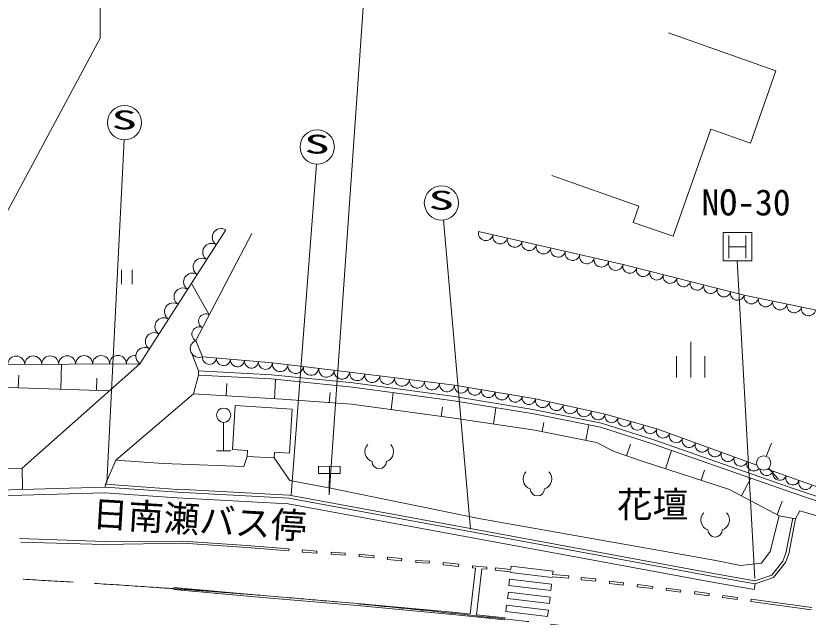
# Model space of a CAD drawing. Units: millimetres, scale not verified. Extents: x 40000 to 680000, y 20000 to 380000.
# Drawn here: x 402116 to 457564, y 295340 to 337442 of the extents above; entities that cross this region are included whole.
import ezdxf
from ezdxf.enums import TextEntityAlignment as Align

# ---------------------------------------------------------------- set-up
doc = ezdxf.new("R2010")
doc.units = ezdxf.units.MM
doc.header["$LTSCALE"] = 1000
doc.linetypes.add('CHAIN', pattern=[18.5, 12, -1.5, 3.5, -1.5])
for name, color, linetype, lineweight in [('M-BGD', 7, 'Continuous', 13), ('M-BMK', 2, 'CHAIN', 13), ('M-STR-HTXT', 7, 'Continuous', 13), ('M-STR-STR3', 7, 'Continuous', 13), ('M-STR-STRC', 7, 'Continuous', 13)]:
    doc.layers.add(name, color=color, linetype=linetype, lineweight=lineweight)
doc.styles.add('ＭＳ ゴシック', font='')
doc.styles.get('ＭＳ ゴシック').set_extended_font_data('MS Gothic')

msp = doc.modelspace()

# ---------------------------------------------------------------- linework, layer by layer
at = {"layer": 'M-BGD'}
for p, q in [((447795, 336248), (455310, 333588)), ((453533, 328529), (455310, 333588)), ((448111, 322015), (450746, 329516)), ((450746, 329516), (453533, 328529)), ((439633, 326270), (445719, 324116)), ((445325, 322983), (445719, 324116)), ((448111, 322015), (445325, 322983)), ((410797, 313081), (416814, 322455)), ((414707, 314708), (418642, 322199)), ((434497, 322336), (444612, 320023)), ((444612, 320023), (453087, 317894)), ((409507, 318662), (409507, 319662)), ((410257, 319662), (410257, 318662)), ((414403, 318698), (415655, 316512)), ((453087, 317894), (461091, 316215)), ((415177, 313570), (414707, 314708)), ((449345, 314622), (449345, 312122)), ((414910, 312583), (414433, 313793)), ((415177, 313570), (420071, 313137)), ((448345, 313622), (448345, 312122)), ((450345, 312122), (450345, 313622)), ((399183, 313011), (410797, 313081)), ((410797, 313081), (402554, 305768)), ((405323, 313048), (405264, 311303)), ((420071, 313137), (425486, 312489)), ((402314, 312281), (402284, 311405)), ((414540, 310987), (414894, 312283)), ((414894, 312283), (414910, 312583)), ((419984, 312017), (414894, 312283)), ((420007, 312317), (414910, 312583)), ((425717, 311742), (420007, 312317)), ((425486, 312489), (432814, 311585)), ((407794, 312066), (407765, 311218)), ((416883, 311691), (416830, 310845)), ((425682, 311444), (419984, 312017)), ((420291, 312001), (420207, 310635)), ((432815, 310789), (425717, 311742)), ((398660, 311529), (408662, 311187)), ((424105, 311064), (424053, 310358)), ((432770, 310492), (425682, 311444)), ((428533, 311061), (428371, 309867)), ((432814, 311585), (438486, 310626)), ((414540, 310987), (409116, 306338)), ((414540, 310987), (420764, 310601)), ((420764, 310601), (425600, 310243)), ((438432, 309861), (432815, 310789)), ((438486, 310626), (443355, 309547)), ((417467, 310163), (417273, 307074)), ((421450, 309913), (417467, 310163)), ((425600, 310243), (432619, 309290)), ((431965, 310052), (431875, 309391)), ((438378, 309566), (432770, 310492)), ((435704, 310008), (435538, 308865)), ((421256, 306824), (421450, 309913)), ((443033, 308636), (438378, 309566)), ((443108, 308927), (438432, 309861)), ((443355, 309547), (446969, 308527)), ((416658, 308980), (416658, 306980)), ((432619, 309290), (438428, 308444)), ((439074, 308978), (438946, 308340)), ((446768, 307755), (443108, 308927)), ((438428, 308444), (442742, 307578)), ((442213, 308800), (441997, 307727)), ((446673, 307470), (443033, 308636)), ((446969, 308527), (453976, 305982)), ((456585, 304320), (446768, 307755)), ((442742, 307578), (443986, 306944)), ((445138, 307462), (444855, 306644)), ((456487, 304036), (446673, 307470)), ((454635, 306598), (454999, 307530)), ((416158, 306980), (417158, 306980)), ((417273, 307074), (418328, 307008)), ((418308, 306592), (418328, 307008)), ((420206, 306504), (420229, 306866)), ((420230, 306888), (421256, 306824)), ((443986, 306944), (445941, 306269)), ((447995, 307008), (447581, 305736)), ((408382, 304646), (409116, 306338)), ((409116, 306338), (412415, 306098)), ((418081, 305891), (412415, 306098)), ((418308, 306592), (418081, 305891)), ((420206, 306504), (418308, 306592)), ((421299, 304907), (420206, 306504)), ((445941, 306269), (452068, 304278)), ((402554, 305768), (391278, 305588)), ((402571, 304316), (402554, 305768)), ((423306, 305907), (423303, 305407)), ((423306, 305907), (424806, 305899)), ((424056, 305903), (424044, 303903)), ((424806, 305899), (424803, 305399)), ((450313, 305626), (450085, 304922)), ((454722, 305711), (456929, 304909)), ((454794, 305767), (455475, 305035)), ((423303, 305407), (424803, 305399)), ((453548, 305065), (452893, 303837)), ((408368, 304447), (402532, 304271)), ((408382, 304646), (408368, 304447)), ((408368, 304447), (413422, 304089)), ((408382, 304646), (413436, 304289)), ((424148, 304382), (421299, 304907)), ((456929, 304909), (467810, 301133)), ((370142, 303561), (402532, 304271)), ((402541, 303871), (382283, 303427)), ((402541, 303871), (408340, 304048)), ((408340, 304048), (413394, 303690)), ((413436, 304096), (421219, 303673)), ((413447, 304296), (421242, 303872)), ((421242, 303872), (434564, 301423)), ((434515, 302242), (424148, 304382)), ((452068, 304278), (455541, 302423)), ((468219, 300085), (456487, 304036)), ((468183, 300414), (456585, 304320)), ((413414, 303697), (421172, 303275)), ((421219, 303673), (434528, 301226)), ((455755, 303466), (455385, 302506)), ((421172, 303275), (434455, 300833)), ((456987, 302780), (456690, 302229)), ((456987, 302780), (462799, 301111)), ((450991, 299324), (434515, 302242)), ((455541, 302423), (454899, 299930)), ((455541, 302423), (456690, 302229)), ((456012, 299832), (456494, 302268)), ((456205, 299778), (456690, 302229)), ((434528, 301226), (450798, 298215)), ((434564, 301423), (450834, 298412)), ((408314, 300634), (402378, 300851)), ((408283, 300432), (402457, 300600)), ((413812, 300664), (408314, 300634)), ((418283, 300366), (413812, 300664)), ((434455, 300833), (450727, 297822)), ((413802, 300514), (408283, 300432)), ((418272, 300216), (413802, 300514)), ((421222, 299977), (418272, 300216)), ((421234, 300127), (418283, 300366)), ((421222, 299977), (421234, 300127)), ((422171, 300050), (422158, 299901)), ((423187, 299963), (422171, 300050)), ((422158, 299901), (423174, 299814)), ((423174, 299814), (423187, 299963)), ((424183, 299892), (424173, 299742)), ((424173, 299742), (425156, 299678)), ((425165, 299828), (424183, 299892)), ((425156, 299678), (425165, 299828)), ((426152, 299745), (426136, 299595)), ((426136, 299595), (427171, 299489)), ((427187, 299638), (426152, 299745)), ((427171, 299489), (427187, 299638)), ((428130, 299535), (428116, 299386)), ((429131, 299440), (428130, 299535)), ((429117, 299291), (429131, 299440)), ((454899, 299930), (454300, 299113)), ((455803, 299259), (456012, 299832)), ((455980, 299160), (456205, 299778)), ((428116, 299386), (429117, 299291)), ((430118, 299317), (430109, 299167)), ((430109, 299167), (431052, 299109)), ((431061, 299259), (430118, 299317)), ((431052, 299109), (431061, 299259)), ((432030, 299158), (432014, 299009)), ((432014, 299009), (433092, 298893)), ((433108, 299042), (432030, 299158)), ((433092, 298893), (433108, 299042)), ((434083, 298936), (434070, 298786)), ((435080, 298848), (434083, 298936)), ((436750, 298690), (436776, 298910)), ((436776, 298910), (439710, 298558)), ((452831, 298963), (450991, 299324)), ((454300, 299113), (452831, 298963)), ((455028, 298288), (455803, 299259)), ((455148, 298118), (455980, 299160)), ((433902, 295555), (434280, 298768)), ((434070, 298786), (434280, 298768)), ((434349, 295507), (434729, 298728)), ((434728, 298728), (435067, 298699)), ((435067, 298699), (435080, 298848)), ((435688, 298785), (435672, 298636)), ((435672, 298636), (436730, 298525)), ((436748, 298674), (435688, 298785)), ((436723, 298463), (436730, 298525)), ((439657, 298111), (436723, 298463)), ((439682, 298317), (440811, 298225)), ((439710, 298558), (439684, 298341)), ((450834, 298412), (453833, 297881)), ((436619, 297564), (436673, 298011)), ((436673, 298011), (439607, 297659)), ((439664, 298168), (439657, 298111)), ((440799, 298075), (439664, 298168)), ((440811, 298225), (440799, 298075)), ((441670, 297957), (441684, 298106)), ((442681, 297867), (441670, 297957)), ((441684, 298106), (442694, 298017)), ((442694, 298017), (442681, 297867)), ((443652, 297702), (443669, 297851)), ((443669, 297851), (444638, 297738)), ((450727, 297822), (453780, 297281)), ((450798, 298215), (453849, 297675)), ((453833, 297881), (455028, 298288)), ((453849, 297675), (455148, 298118)), ((413160, 297277), (418844, 296758)), ((413174, 297426), (418857, 296907)), ((439553, 297212), (436619, 297564)), ((439607, 297659), (439553, 297212)), ((444621, 297589), (443652, 297702)), ((444638, 297738), (444621, 297589)), ((445603, 297471), (445621, 297620)), ((446681, 297338), (445603, 297471)), ((445621, 297620), (446699, 297486)), ((446699, 297486), (446681, 297338)), ((447632, 297222), (447652, 297370)), ((448634, 297091), (447632, 297222)), ((447652, 297370), (448654, 297240)), ((448654, 297240), (448634, 297091)), ((453849, 297675), (453780, 297281)), ((418844, 296758), (426005, 296157)), ((418857, 296907), (426018, 296307)), ((436531, 296643), (436585, 297090)), ((436585, 297090), (439519, 296738)), ((439519, 296738), (439465, 296291)), ((449620, 296982), (449641, 297131)), ((450621, 296843), (449620, 296982)), ((449641, 297131), (450641, 296991)), ((450641, 296991), (450621, 296843)), ((451573, 296716), (451593, 296864)), ((452600, 296578), (451573, 296716)), ((451593, 296864), (452620, 296726)), ((452620, 296726), (452600, 296578)), ((426005, 296157), (432902, 295509)), ((426018, 296307), (432917, 295658)), ((436397, 295733), (436451, 296180)), ((436451, 296180), (439385, 295828)), ((439465, 296291), (436531, 296643)), ((453545, 296444), (453566, 296593)), ((453545, 296444), (457794, 295856)), ((453566, 296593), (457816, 296005)), ((432917, 295658), (433902, 295555)), ((439332, 295381), (436397, 295733)), ((439385, 295828), (439332, 295381)), ((432902, 295509), (436343, 295146)), ((434364, 295506), (436361, 295299))]:
    msp.add_line(p, q, dxfattribs=at)
for centre in [(416658, 309480), (454453, 306133)]:
    msp.add_circle(centre, 500, dxfattribs=at)
for centre, radius, start, end in [((416480, 321934), 619, 57.2994, 237.2994), ((435002, 322220), 519, 167.119, 347.1189), ((436014, 321989), 519, 167.119, 347.1189), ((437026, 321758), 519, 167.119, 347.1189), ((438037, 321526), 519, 167.119, 347.1189), ((415811, 320892), 619, 57.2994, 237.2994), ((439049, 321295), 519, 167.119, 347.1189), ((440060, 321064), 519, 167.119, 347.1189), ((441072, 320832), 519, 167.119, 347.1189), ((442083, 320601), 519, 167.119, 347.1189), ((415143, 319851), 619, 57.2994, 237.2994), ((443095, 320370), 519, 167.119, 347.1189), ((444107, 320138), 519, 167.119, 347.1189), ((445083, 319904), 485, 165.8983, 345.8983), ((414474, 318809), 619, 57.2994, 237.2994), ((446025, 319668), 485, 165.8983, 345.8983), ((446966, 319431), 485, 165.8983, 345.8983), ((447908, 319195), 485, 165.8983, 345.8983), ((448850, 318958), 485, 165.8983, 345.8983), ((449791, 318722), 485, 165.8983, 345.8983), ((413806, 317768), 619, 57.2994, 237.2994), ((450733, 318485), 485, 165.8983, 345.8983), ((451674, 318249), 485, 165.8983, 345.8983), ((452616, 318012), 485, 165.8983, 345.8983), ((453587, 317789), 511, 168.1563, 348.1563), ((413137, 316726), 619, 57.2994, 237.2994), ((454587, 317579), 511, 168.1563, 348.1563), ((455588, 317369), 511, 168.1563, 348.1563), ((456588, 317160), 511, 168.1563, 348.1563), ((457589, 316950), 511, 168.1563, 348.1563), ((412468, 315685), 619, 57.2994, 237.2994), ((415418, 316061), 510, 62.287, 242.287), ((414944, 315159), 510, 62.287, 242.287), ((411800, 314643), 619, 57.2994, 237.2994), ((414942, 314139), 615, 112.4259, 292.4259), ((411131, 313602), 619, 57.2994, 237.2994), ((402148, 313029), 593, 0.3454, 180.3454), ((403334, 313036), 593, 0.3454, 180.3454), ((404521, 313043), 593, 0.3454, 180.3454), ((405707, 313051), 593, 0.3454, 180.3454), ((406893, 313058), 593, 0.3454, 180.3454), ((408079, 313065), 593, 0.3454, 180.3454), ((409265, 313072), 593, 0.3454, 180.3454), ((410451, 313079), 593, 83.7638, 180.3454), ((415666, 313527), 491, 174.9359, 354.9359), ((416645, 313440), 491, 174.9359, 354.9359), ((417624, 313354), 491, 174.9359, 354.9359), ((418602, 313267), 491, 174.9359, 354.9359), ((419581, 313180), 491, 174.9359, 354.9359), ((420612, 313072), 545, 173.1758, 353.1759), ((421695, 312942), 545, 173.1758, 353.1759), ((422778, 312813), 545, 173.1758, 353.1759), ((423861, 312683), 545, 173.1758, 353.1759), ((424944, 312553), 545, 173.1758, 353.1759), ((426009, 312424), 527, 172.9734, 352.9733), ((427056, 312295), 527, 172.9734, 352.9733), ((428103, 312166), 527, 172.9734, 352.9733), ((429150, 312037), 527, 172.9734, 352.9733), ((430197, 311908), 527, 172.9734, 352.9733), ((431244, 311779), 527, 172.9734, 352.9733), ((432290, 311650), 527, 172.9734, 352.9733), ((433287, 311505), 479, 170.3998, 350.3998), ((434232, 311346), 479, 170.3998, 350.3998), ((435177, 311186), 479, 170.3998, 350.3998), ((436123, 311026), 479, 170.3998, 350.3998), ((437068, 310866), 479, 170.3998, 350.3998), ((438013, 310706), 479, 170.3998, 350.3998), ((438973, 310518), 499, 167.5041, 347.5041), ((439947, 310302), 499, 167.5041, 347.5041), ((440920, 310086), 499, 167.5041, 347.5041), ((441894, 309871), 499, 167.5041, 347.5041), ((442868, 309655), 499, 167.5041, 347.5041), ((443806, 309420), 469, 164.2454, 344.2454), ((444710, 309165), 469, 164.2454, 344.2454), ((445613, 308910), 469, 164.2454, 344.2454), ((446517, 308655), 469, 164.2454, 344.2454), ((447421, 308363), 482, 160.0369, 340.0369), ((448327, 308034), 482, 160.0369, 340.0369), ((449232, 307705), 482, 160.0369, 340.0369), ((427269, 306927), 727, 135.7958, 252.2769), ((427827, 306927), 727, 287.7231, 44.2042), ((450138, 307376), 482, 160.0369, 340.0369), ((451043, 307047), 482, 160.0369, 340.0369), ((451949, 306718), 482, 160.0369, 340.0369), ((427548, 306234), 500, 180.0001, 359.9999), ((452854, 306389), 482, 160.0369, 340.0369), ((453760, 306061), 482, 160.0369, 320.0879), ((438337, 305020), 727, 135.7958, 252.2769), ((438894, 305020), 727, 287.7231, 44.2042), ((454666, 305732), 482, 182.4506, 340.0369), ((455571, 305403), 482, 160.0369, 340.0369), ((456477, 305074), 482, 160.0369, 340.0369), ((457383, 304752), 480, 160.8603, 340.8603), ((438616, 304328), 500, 180.0001, 359.9999), ((450774, 302145), 727, 135.7958, 252.2769), ((451331, 302145), 727, 287.7231, 44.2042), ((451052, 301452), 500, 180.0001, 359.9999)]:
    msp.add_arc(centre, radius, start, end, dxfattribs=at)
at = {"layer": 'M-BMK'}
msp.add_open_spline([(370655, 298805), (376130, 298780), (381605, 298756), (387078, 298622), (391909, 298504), (396737, 298301), (401563, 298047), (406182, 297805), (410799, 297516), (415412, 297170), (423997, 296527), (432568, 295687), (441115, 294660), (445779, 294100), (450436, 293485), (455086, 292816), (457467, 292473), (459846, 292117), (462224, 291760)], degree=3, knots=[0, 0, 0, 0, 1, 1, 1, 2, 2, 2, 3, 3, 3, 4, 4, 4, 5, 5, 5, 6, 6, 6, 6], dxfattribs=at)
at = {"layer": 'M-STR-STR3'}
for p, q in [((451617, 322283), (453617, 322283)), ((451617, 320283), (451617, 322283)), ((453617, 322283), (453617, 320283)), ((452007, 322073), (452007, 320473)), ((453207, 322073), (453207, 320473)), ((452007, 321273), (453207, 321273)), ((453617, 320283), (451617, 320283)), ((452607, 320283), (453821, 298051))]:
    msp.add_line(p, q, dxfattribs=at)
at = {"layer": 'M-STR-STRC'}
for p, q in [((426571, 340211), (424044, 303903)), ((408026, 335868), (408026, 339066)), ((408026, 335868), (391557, 305237)), ((409708, 328763), (408494, 304713)), ((423151, 327066), (421395, 303907)), ((432045, 323148), (433935, 301502))]:
    msp.add_line(p, q, dxfattribs=at)
for centre in [(409721, 329963), (423206, 328265), (431903, 324339)]:
    msp.add_circle(centre, 1200, dxfattribs=at)

# ---------------------------------------------------------------- texts
at = {"layer": 'M-BGD', "style": 'ＭＳ ゴシック'}
msp.add_text('花壇', height=1833, dxfattribs=at).set_placement((444180, 301761), align=Align.BOTTOM_LEFT)
at = {"layer": 'M-STR-HTXT', "style": 'ＭＳ ゴシック'}
msp.add_text('日南瀬バス停', height=1833, rotation=356.591, dxfattribs=at).set_placement((407395, 301144), align=Align.BOTTOM_LEFT)
at = {"layer": 'M-STR-STR3', "style": 'ＭＳ ゴシック'}
msp.add_text('NO-30', height=1833, dxfattribs=at).set_placement((450104, 322917), align=Align.BOTTOM_LEFT)
at = {"layer": 'M-STR-STRC', "style": 'ＭＳ ゴシック', "width": 2}
for p in [(408802, 329100), (422288, 327402), (430984, 323476)]:
    msp.add_text('S', height=1320, dxfattribs=at).set_placement(p, align=Align.BOTTOM_LEFT)

doc.saveas('drawing.dxf')
